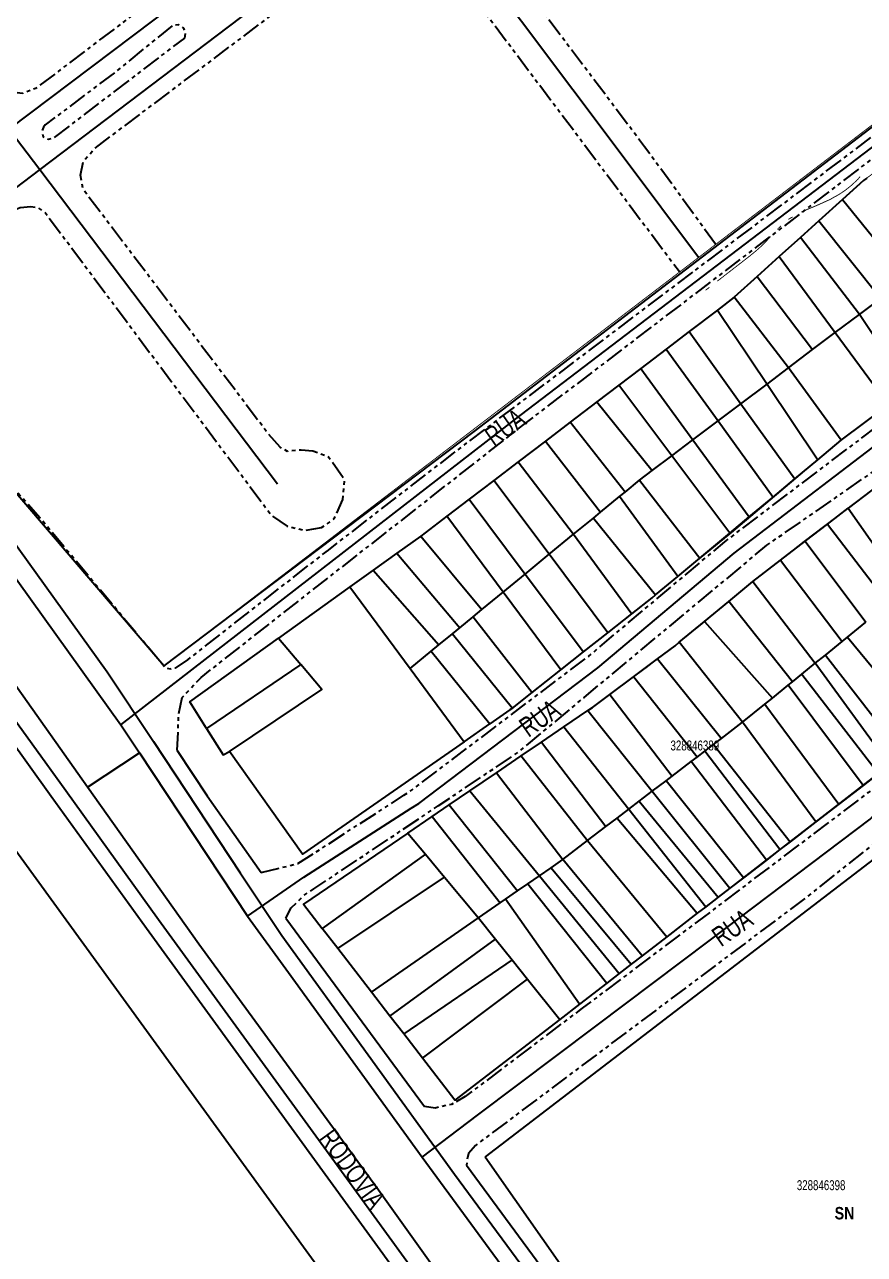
# Model space of a CAD drawing. Extents: x 204381 to 207261, y 4847713 to 4851061.
# Drawn here: x 206170.1 to 206339.3, y 4848439.1 to 4848686.8 of the extents above; entities that cross this region are included whole.
import ezdxf
from ezdxf.enums import TextEntityAlignment as Align

# ---------------------------------------------------------------- set-up
doc = ezdxf.new("R2010")
doc.units = 0
doc.header["$LTSCALE"] = 1.5
doc.header["$MEASUREMENT"] = 0
doc.linetypes.add('PHANTOMX2', pattern=[5, 2.5, -0.5, 0.5, -0.5, 0.5, -0.5])
for name, color, linetype in [('CD-MALHA-LOTES', 40, 'CONTINUOUS'), ('CD_TXT_QUADRA', 7, 'CONTINUOUS'), ('HD-VALAS-DRENOS', 170, 'CONTINUOUS'), ('RU-QUADRAS', 210, 'CONTINUOUS'), ('SV-EIXO-ROD-ESTR', 7, 'CONTINUOUS'), ('SV-EIXO-RUA-N-PAV', 6, 'CONTINUOUS'), ('SV-EST-MUNIC-PAV', 1, 'CONTINUOUS'), ('SV-RUA-NAO-PAV-S-GUIA-C-GUIA', 7, 'PHANTOMX2'), ('SV-TXT-MUNIC-PAV', 7, 'CONTINUOUS'), ('SV-TXT-RUA-N-PAV-S-GUIA-C-GUIA', 7, 'CONTINUOUS'), ('Th_NmrPort', 7, 'CONTINUOUS')]:
    doc.layers.add(name, color=color, linetype=linetype)
doc.styles.add('ARIAL', font='ARIAL.TTF')
doc.styles.get("Standard").update_dxf_attribs({"font": 'swisscbo.ttf'})

msp = doc.modelspace()

# ---------------------------------------------------------------- linework, layer by layer
at = {"layer": 'CD-MALHA-LOTES', "linetype": 'Continuous'}
for points in [[(206582.61, 4848851.16), (206260.6, 4848604.85)], [(206064.12, 4848663.95), (206326.51, 4848302.55)], [(206260.6, 4848604.85), (206198.17, 4848557.67)], [(206198.17, 4848557.67), (206165.15, 4848596.22)], [(206343.36, 4848520.4), (206262.86, 4848458.81)], [(206262.86, 4848458.81), (206321.25, 4848375.56)]]:
    msp.add_lwpolyline(points, dxfattribs=at)
at = {"layer": 'CD-MALHA-LOTES'}
for points in [[(206339.74, 4848655.87), (206339.13, 4848655.43), (206334.87, 4848651.58)], [(206334.87, 4848651.58), (206330.13, 4848647.3)], [(206334.87, 4848651.58), (206347.81, 4848635.61)], [(206330.13, 4848647.3), (206326.42, 4848643.95)], [(206330.13, 4848647.3), (206342.58, 4848631.67)], [(206326.42, 4848643.95), (206322.14, 4848640.08)], [(206338.28, 4848628.44), (206326.42, 4848643.95)], [(206322.14, 4848640.08), (206317.67, 4848636.05)], [(206322.14, 4848640.08), (206333.41, 4848624.77)], [(206317.67, 4848636.05), (206313.06, 4848631.88)], [(206317.67, 4848636.05), (206328.86, 4848621.34)], [(206313.06, 4848631.88), (206309.68, 4848629.31)], [(206324.01, 4848617.68), (206313.06, 4848631.88)], [(206338.28, 4848628.44), (206342.58, 4848631.67)], [(206309.68, 4848629.31), (206303.99, 4848624.97)], [(206309.68, 4848629.31), (206319.66, 4848614.4)], [(206333.41, 4848624.77), (206338.28, 4848628.44)], [(206348.3, 4848613.36), (206338.28, 4848628.44)], [(206303.99, 4848624.97), (206299.34, 4848621.43)], [(206303.99, 4848624.97), (206314.42, 4848610.46)], [(206328.86, 4848621.34), (206333.41, 4848624.77)], [(206333.41, 4848624.77), (206344.12, 4848610.22)], [(206299.34, 4848621.43), (206294.25, 4848617.56)], [(206299.34, 4848621.43), (206309.79, 4848606.97)], [(206324.01, 4848617.68), (206328.86, 4848621.34)], [(206294.25, 4848617.56), (206289.79, 4848614.16)], [(206294.25, 4848617.56), (206304.75, 4848603.17)], [(206319.66, 4848614.4), (206324.01, 4848617.68)], [(206334.63, 4848603.09), (206324.01, 4848617.68)], [(206289.79, 4848614.16), (206285.37, 4848610.8)], [(206300.46, 4848599.95), (206289.79, 4848614.16)], [(206314.42, 4848610.46), (206319.66, 4848614.4)], [(206319.66, 4848614.4), (206329.88, 4848599.13)], [(206285.37, 4848610.8), (206280, 4848606.71)], [(206285.37, 4848610.8), (206296.51, 4848596.97)], [(206309.79, 4848606.97), (206314.42, 4848610.46)], [(206314.42, 4848610.46), (206325.3, 4848595.32)], [(206334.63, 4848603.09), (206344.12, 4848610.22)], [(206280, 4848606.71), (206275.05, 4848602.94)], [(206291.06, 4848592.66), (206280, 4848606.71)], [(206304.75, 4848603.17), (206309.79, 4848606.97)], [(206309.79, 4848606.97), (206320.88, 4848591.64)], [(206275.05, 4848602.94), (206269.53, 4848598.74)], [(206275.05, 4848602.94), (206286.12, 4848588.61)], [(206300.46, 4848599.95), (206304.75, 4848603.17)], [(206304.75, 4848603.17), (206316.08, 4848587.64)], [(206329.88, 4848599.13), (206334.63, 4848603.09)], [(206269.53, 4848598.74), (206264.65, 4848595.02)], [(206269.53, 4848598.74), (206280.7, 4848584.16)], [(206296.51, 4848596.97), (206300.46, 4848599.95)], [(206312.16, 4848584.38), (206300.46, 4848599.95)], [(206325.3, 4848595.32), (206329.88, 4848599.13)], [(206293.96, 4848595.04), (206296.51, 4848596.97)], [(206264.65, 4848595.02), (206259.65, 4848591.21)], [(206275.79, 4848580.13), (206264.65, 4848595.02)], [(206291.06, 4848592.66), (206293.96, 4848595.04)], [(206293.96, 4848595.04), (206306.14, 4848579.36)], [(206320.88, 4848591.64), (206325.3, 4848595.32)], [(206341.29, 4848593.43), (206340.78, 4848593.06), (206336.03, 4848589.41)], [(206259.65, 4848591.21), (206255.14, 4848587.78)], [(206259.65, 4848591.21), (206270.94, 4848576.14)], [(206286.12, 4848588.61), (206289.95, 4848591.75)], [(206289.95, 4848591.75), (206291.06, 4848592.66)], [(206301.7, 4848575.67), (206289.95, 4848591.75)], [(206316.08, 4848587.64), (206320.88, 4848591.64)], [(206284.69, 4848587.43), (206286.12, 4848588.61)], [(206331.82, 4848586.17), (206336.03, 4848589.41)], [(206336.03, 4848589.41), (206347.59, 4848572.96)], [(206255.14, 4848587.78), (206249.91, 4848583.79)], [(206266.51, 4848572.51), (206255.14, 4848587.78)], [(206280.7, 4848584.16), (206284.69, 4848587.43)], [(206284.69, 4848587.43), (206297.23, 4848571.94)], [(206312.16, 4848584.38), (206316.08, 4848587.64)], [(206327.38, 4848582.76), (206331.82, 4848586.17)], [(206331.82, 4848586.17), (206344.11, 4848570.13)], [(206249.91, 4848583.79), (206245.09, 4848580.34)], [(206249.91, 4848583.79), (206262.24, 4848569)], [(206275.79, 4848580.13), (206280.7, 4848584.16)], [(206280.7, 4848584.16), (206292.44, 4848568.13)], [(206306.14, 4848579.36), (206312.16, 4848584.38)], [(206322.4, 4848578.93), (206327.38, 4848582.76)], [(206327.38, 4848582.76), (206339.54, 4848566.43)], [(206245.09, 4848580.34), (206240.29, 4848576.9)], [(206245.09, 4848580.34), (206257.78, 4848565.34)], [(206270.94, 4848576.14), (206275.79, 4848580.13)], [(206287.6, 4848564.32), (206275.79, 4848580.13)], [(206301.7, 4848575.67), (206306.14, 4848579.36)], [(206316.82, 4848574.63), (206322.4, 4848578.93)], [(206322.4, 4848578.93), (206334.77, 4848562.55)], [(206240.29, 4848576.9), (206235.63, 4848573.56)], [(206240.29, 4848576.9), (206253.55, 4848561.87)], [(206266.51, 4848572.51), (206270.94, 4848576.14)], [(206270.94, 4848576.14), (206282.7, 4848560.46)], [(206235.63, 4848573.56), (206221.25, 4848563.25)], [(206235.63, 4848573.56), (206247.77, 4848557.12)], [(206297.23, 4848571.94), (206301.7, 4848575.67)], [(206311.96, 4848570.64), (206316.82, 4848574.63)], [(206316.82, 4848574.63), (206329.38, 4848558.17)], [(206262.24, 4848569), (206266.51, 4848572.51)], [(206278.14, 4848556.86), (206266.51, 4848572.51)], [(206292.44, 4848568.13), (206296.54, 4848571.36), (206297.23, 4848571.94)], [(206260.47, 4848567.55), (206262.24, 4848569)], [(206307.07, 4848566.6), (206311.96, 4848570.64)], [(206324.78, 4848554.44), (206311.96, 4848570.64)], [(206257.78, 4848565.34), (206260.47, 4848567.55)], [(206260.47, 4848567.55), (206272.32, 4848552.27)], [(206287.6, 4848564.32), (206292.44, 4848568.13)], [(206301.99, 4848562.42), (206307.07, 4848566.6)], [(206307.07, 4848566.6), (206320.75, 4848551.17)], [(206335.85, 4848563.43), (206339.54, 4848566.43)], [(206253.55, 4848561.87), (206256.27, 4848564.1)], [(206256.27, 4848564.1), (206257.78, 4848565.34)], [(206256.27, 4848564.1), (206268.39, 4848549.17)], [(206282.7, 4848560.46), (206287.6, 4848564.32)], [(206206.75, 4848545.06), (206203.38, 4848550.44), (206221.25, 4848563.25)], [(206221.25, 4848563.25), (206225.75, 4848557.95)], [(206251.99, 4848560.59), (206253.55, 4848561.87)], [(206297.6, 4848559.08), (206301.14, 4848561.72), (206301.99, 4848562.42)], [(206314.75, 4848546.29), (206301.99, 4848562.42)], [(206331.43, 4848559.84), (206334.77, 4848562.55)], [(206334.77, 4848562.55), (206335.85, 4848563.43)], [(206335.85, 4848563.43), (206352.15, 4848543.74)], [(206247.77, 4848557.12), (206251.99, 4848560.59)], [(206251.99, 4848560.59), (206263.82, 4848545.95)], [(206278.14, 4848556.86), (206282.7, 4848560.46)], [(206292.74, 4848555.44), (206297.6, 4848559.08)], [(206297.6, 4848559.08), (206310.48, 4848543.03)], [(206329.38, 4848558.17), (206331.43, 4848559.84)], [(206331.43, 4848559.84), (206347.01, 4848539.74)], [(206225.75, 4848557.95), (206206.75, 4848545.06)], [(206211.4, 4848540.42), (206230, 4848552.92), (206225.75, 4848557.95)], [(206247.77, 4848557.12), (206258.67, 4848542.37)], [(206272.32, 4848552.27), (206278.14, 4848556.86)], [(206326.68, 4848555.98), (206329.38, 4848558.17)], [(206344.34, 4848537.68), (206329.38, 4848558.17)], [(206288.01, 4848551.91), (206292.74, 4848555.44)], [(206305.59, 4848539.3), (206292.74, 4848555.44)], [(206320.75, 4848551.17), (206323.94, 4848553.75)], [(206323.94, 4848553.75), (206324.78, 4848554.44)], [(206339.03, 4848533.58), (206323.94, 4848553.75)], [(206324.78, 4848554.44), (206326.68, 4848555.98)], [(206326.68, 4848555.98), (206342.09, 4848535.95)], [(206268.39, 4848549.17), (206272.32, 4848552.27)], [(206283.56, 4848548.65), (206284.49, 4848549.28), (206288.01, 4848551.91)], [(206288.01, 4848551.91), (206300.55, 4848535.45)], [(206268.39, 4848549.17), (206267.88, 4848548.77), (206263.82, 4848545.95)], [(206314.75, 4848546.29), (206319.22, 4848549.92)], [(206319.22, 4848549.92), (206320.75, 4848551.17)], [(206319.22, 4848549.92), (206334.13, 4848529.81)], [(206278.73, 4848545.36), (206283.56, 4848548.65)], [(206283.56, 4848548.65), (206296.54, 4848532.4)], [(206310.48, 4848543.03), (206314.75, 4848546.29)], [(206329.51, 4848526.25), (206314.75, 4848546.29)], [(206206.75, 4848545.06), (206210.07, 4848539.76), (206211.4, 4848540.42)], [(206258.67, 4848542.37), (206263.82, 4848545.95)], [(206274.24, 4848542.3), (206278.73, 4848545.36)], [(206278.73, 4848545.36), (206291.83, 4848528.8)], [(206258.67, 4848542.37), (206226.11, 4848519.72), (206211.4, 4848540.42)], [(206270.14, 4848539.52), (206274.24, 4848542.3)], [(206274.24, 4848542.3), (206287.21, 4848525.28)], [(206307.13, 4848540.47), (206308.85, 4848541.79)], [(206308.85, 4848541.79), (206310.48, 4848543.03)], [(206308.85, 4848541.79), (206324.31, 4848522.24)], [(206265.15, 4848536.12), (206270.14, 4848539.52)], [(206270.14, 4848539.52), (206283.53, 4848522.47)], [(206304.38, 4848538.38), (206305.59, 4848539.3)], [(206305.59, 4848539.3), (206307.13, 4848540.47)], [(206322.27, 4848520.66), (206307.13, 4848540.47)], [(206300.55, 4848535.45), (206304.38, 4848538.38)], [(206319.53, 4848518.55), (206304.38, 4848538.38)], [(206259.82, 4848532.5), (206265.15, 4848536.12)], [(206265.15, 4848536.12), (206278.51, 4848518.64)], [(206296.54, 4848532.4), (206299.32, 4848534.52)], [(206299.32, 4848534.52), (206300.55, 4848535.45)], [(206314.91, 4848514.99), (206299.32, 4848534.52)], [(206342.09, 4848535.95), (206339.03, 4848533.58)], [(206255.66, 4848529.66), (206259.82, 4848532.5)], [(206259.82, 4848532.5), (206273.81, 4848515.39)], [(206293.9, 4848530.38), (206296.54, 4848532.4)], [(206296.54, 4848532.4), (206312.15, 4848512.86)], [(206339.03, 4848533.58), (206334.13, 4848529.81)], [(206252.23, 4848527.33), (206255.66, 4848529.66)], [(206255.66, 4848529.66), (206269.41, 4848512.35)], [(206291.83, 4848528.8), (206293.9, 4848530.38)], [(206293.9, 4848530.38), (206309.82, 4848511.06)], [(206334.13, 4848529.81), (206329.51, 4848526.25)], [(206247.3, 4848523.98), (206252.23, 4848527.33)], [(206252.23, 4848527.33), (206265.93, 4848509.93)], [(206287.21, 4848525.28), (206289.47, 4848527)], [(206289.47, 4848527), (206291.83, 4848528.8)], [(206289.47, 4848527), (206305.62, 4848507.82)], [(206291.83, 4848528.8), (206307.36, 4848509.16)], [(206247.3, 4848523.98), (206226.26, 4848509.66), (206230.05, 4848504.77)], [(206247.3, 4848523.98), (206250.87, 4848519.71)], [(206283.53, 4848522.47), (206287.21, 4848525.28)], [(206329.51, 4848526.25), (206324.31, 4848522.24)], [(206278.51, 4848518.64), (206283.53, 4848522.47)], [(206283.53, 4848522.47), (206299.49, 4848503.09)], [(206324.31, 4848522.24), (206322.27, 4848520.66)], [(206250.87, 4848519.71), (206230.05, 4848504.77)], [(206250.87, 4848519.71), (206254.7, 4848515.11)], [(206322.27, 4848520.66), (206319.53, 4848518.55)], [(206273.81, 4848515.39), (206276.15, 4848517.01)], [(206276.15, 4848517.01), (206278.51, 4848518.64)], [(206276.15, 4848517.01), (206292.3, 4848497.55)], [(206294.5, 4848499.25), (206278.51, 4848518.64)], [(206319.53, 4848518.55), (206314.91, 4848514.99)], [(206233.18, 4848500.72), (206254.7, 4848515.11)], [(206254.7, 4848515.11), (206261.54, 4848506.9)], [(206271.5, 4848513.79), (206273.81, 4848515.39)], [(206273.81, 4848515.39), (206289.91, 4848495.71)], [(206314.91, 4848514.99), (206312.15, 4848512.86)], [(206266.98, 4848510.67), (206269.41, 4848512.35)], [(206269.41, 4848512.35), (206271.5, 4848513.79)], [(206271.5, 4848513.79), (206287.4, 4848493.78)], [(206312.15, 4848512.86), (206309.82, 4848511.06)], [(206261.54, 4848506.9), (206265.93, 4848509.93)], [(206265.93, 4848509.93), (206266.98, 4848510.67)], [(206281.91, 4848489.54), (206266.98, 4848510.67)], [(206307.36, 4848509.16), (206305.62, 4848507.82)], [(206309.82, 4848511.06), (206307.36, 4848509.16)], [(206239.95, 4848491.96), (206261.54, 4848506.9)], [(206261.54, 4848506.9), (206264.96, 4848502.62)], [(206305.62, 4848507.82), (206299.49, 4848503.09)], [(206233.18, 4848500.72), (206230.05, 4848504.77)], [(206243.69, 4848487.13), (206264.96, 4848502.62)], [(206264.96, 4848502.62), (206268.31, 4848498.43)], [(206299.49, 4848503.09), (206294.5, 4848499.25)], [(206239.95, 4848491.96), (206233.18, 4848500.72)], [(206294.5, 4848499.25), (206292.3, 4848497.55)], [(206268.31, 4848498.43), (206246.48, 4848483.52)], [(206268.31, 4848498.43), (206271.41, 4848494.55)], [(206292.3, 4848497.55), (206289.91, 4848495.71)], [(206250.23, 4848478.67), (206271.41, 4848494.55)], [(206271.41, 4848494.55), (206277.9, 4848486.44)], [(206289.91, 4848495.71), (206287.4, 4848493.78)], [(206243.69, 4848487.13), (206239.95, 4848491.96)], [(206287.4, 4848493.78), (206281.91, 4848489.54)], [(206281.91, 4848489.54), (206277.9, 4848486.44)], [(206246.48, 4848483.52), (206243.69, 4848487.13)], [(206277.9, 4848486.44), (206256.8, 4848470.18), (206250.23, 4848478.67)], [(206250.23, 4848478.67), (206246.48, 4848483.52)]]:
    msp.add_lwpolyline(points, dxfattribs=at)
at = {"layer": 'HD-VALAS-DRENOS', "const_width": 0.18, "flags": 128}
for points in [[(206337.84, 4848655.52), (206337.04, 4848654.77)], [(206337.84, 4848655.52), (206337.04, 4848654.77)], [(206338.44, 4848656.19), (206337.84, 4848655.52)], [(206338.44, 4848656.19), (206337.84, 4848655.52)], [(206334.33, 4848652.69), (206332.96, 4848651.92)], [(206334.33, 4848652.69), (206332.96, 4848651.92)], [(206334.68, 4848652.93), (206334.33, 4848652.69)], [(206334.68, 4848652.93), (206334.33, 4848652.69)], [(206335.57, 4848653.54), (206334.68, 4848652.93)], [(206335.57, 4848653.54), (206334.68, 4848652.93)], [(206336.29, 4848654.12), (206335.57, 4848653.54)], [(206336.29, 4848654.12), (206335.57, 4848653.54)], [(206336.75, 4848654.49), (206336.29, 4848654.12)], [(206336.75, 4848654.49), (206336.29, 4848654.12)], [(206337.04, 4848654.77), (206336.75, 4848654.49)], [(206337.04, 4848654.77), (206336.75, 4848654.49)], [(206329.6, 4848650.34), (206327.48, 4848649.46)], [(206329.6, 4848650.34), (206327.48, 4848649.46)], [(206330.25, 4848650.63), (206329.6, 4848650.34)], [(206330.25, 4848650.63), (206329.6, 4848650.34)], [(206332.34, 4848651.57), (206330.25, 4848650.63)], [(206332.34, 4848651.57), (206330.25, 4848650.63)], [(206332.96, 4848651.92), (206332.34, 4848651.57)], [(206332.96, 4848651.92), (206332.34, 4848651.57)], [(206324.83, 4848648.08), (206323.97, 4848647.57)], [(206324.83, 4848648.08), (206323.97, 4848647.57)], [(206327.45, 4848649.45), (206326.57, 4848649.06)], [(206327.45, 4848649.45), (206326.57, 4848649.06)], [(206327.48, 4848649.46), (206327.45, 4848649.45)], [(206327.48, 4848649.46), (206327.45, 4848649.45)], [(206322.46, 4848646.27), (206321.74, 4848645.57)], [(206322.46, 4848646.27), (206321.74, 4848645.57)], [(206320.39, 4848644.1), (206319, 4848642.66)], [(206320.39, 4848644.1), (206319, 4848642.66)], [(206316.76, 4848640.67), (206316, 4848640.05)], [(206316.76, 4848640.67), (206316, 4848640.05)], [(206317.55, 4848641.32), (206316.76, 4848640.67)], [(206317.55, 4848641.32), (206316.76, 4848640.67)], [(206318.28, 4848641.97), (206317.55, 4848641.32)], [(206318.28, 4848641.97), (206317.55, 4848641.32)], [(206318.67, 4848642.32), (206318.28, 4848641.97)], [(206318.67, 4848642.32), (206318.28, 4848641.97)], [(206319, 4848642.66), (206318.67, 4848642.32)], [(206319, 4848642.66), (206318.67, 4848642.32)], [(206316, 4848640.05), (206309.66, 4848635.14)], [(206316, 4848640.05), (206309.66, 4848635.14)], [(206316, 4848640.05), (206316, 4848640.05)], [(206316, 4848640.05), (206316, 4848640.05)], [(206308.08, 4848633.91), (206307.29, 4848633.3)], [(206308.08, 4848633.91), (206307.29, 4848633.3)]]:
    msp.add_lwpolyline(points, dxfattribs=at)
at = {"layer": 'RU-QUADRAS', "color": 6, "linetype": 'Continuous', "const_width": 0.18}
for points in [[(206078.24, 4848717.76), (206475.42, 4849014.46), (206417.81, 4849091.91), (206419.44, 4849093.11), (206404.99, 4849112.03), (206362.52, 4849169.9), (206544.01, 4849307.07), (206619.63, 4849365.27), (206627.96, 4849358.57), (206740.48, 4849440.55), (207019.3, 4849112), (207042.89, 4849083.24), (206955.47, 4849014.03), (206652.76, 4848779.96), (206598.07, 4848862.99), (206198.17, 4848557.67), (206165.15, 4848596.22), (206110.41, 4848671.74)], [(206262.86, 4848458.81), (206343.36, 4848520.4), (206402.81, 4848439.08), (206321.25, 4848375.56)]]:
    msp.add_lwpolyline(points, close=True, dxfattribs=at)
msp.add_lwpolyline([(206476.46, 4848709.35), (206461.09, 4848700.17), (206438.3, 4848683.01), (206391.68, 4848645.94), (206334.63, 4848603.09, -0.013525), (206267.88, 4848548.77), (206226.11, 4848519.72), (206211.4, 4848540.42), (206210.07, 4848539.76), (206203.38, 4848550.44), (206249.91, 4848583.79), (206313.06, 4848631.88), (206339.13, 4848655.43), (206359.41, 4848670.36), (206439.69, 4848727.56), (206444.53, 4848732.07), (206470.65, 4848753.52)], format="xyb", dxfattribs=at)
msp.add_lwpolyline([(205796.21, 4848464.28), (206064.12, 4848663.95), (206326.66, 4848302.34), (206394.41, 4848212.04)], dxfattribs=at)
msp.add_lwpolyline([(206226.26, 4848509.66), (206284.49, 4848549.28, 0.023574), (206316.82, 4848574.63, -0.015701), (206348.04, 4848598.29), (206359.65, 4848581.89), (206358.2, 4848580.29), (206373.74, 4848560.56), (206256.8, 4848470.18)], format="xyb", close=True, dxfattribs=at)
at = {"layer": 'SV-EIXO-ROD-ESTR', "flags": 128}
for points in [[(206519.56, 4847997.24), (206519.56, 4847997.24), (206509.86, 4848018.07), (206477.63, 4848086.99), (206413.84, 4848210.8), (206388.76, 4848245.88), (206351.16, 4848298.45), (206346.4, 4848305.12), (206241.04, 4848452.54), (206205.18, 4848501.62), (206182.78, 4848533.22), (206150.92, 4848578.13), (206080.93, 4848672.28), (206069.18, 4848688.09), (206066.54, 4848691.64), (206064.65, 4848694.19), (206055.84, 4848706.28), (206024.26, 4848749.64), (205949.11, 4848852.52), (205890.57, 4848932.45), (205829.73, 4849019.62), (205796.43, 4849067.34)], [(206519.56, 4847997.24), (206519.56, 4847997.24), (206509.86, 4848018.07), (206477.63, 4848086.99), (206413.84, 4848210.8), (206388.76, 4848245.88), (206351.16, 4848298.45), (206346.4, 4848305.12), (206241.04, 4848452.54), (206205.18, 4848501.62), (206182.78, 4848533.22), (206150.92, 4848578.13), (206080.93, 4848672.28), (206069.18, 4848688.09), (206066.54, 4848691.64), (206064.65, 4848694.19), (206055.84, 4848706.28), (206024.26, 4848749.64), (205949.11, 4848852.52), (205890.57, 4848932.45), (205829.73, 4849019.62), (205796.43, 4849067.34)], [(206014.02, 4848787.23), (206031.64, 4848762.74), (206045.29, 4848745.61), (206060.22, 4848725.9), (206073.11, 4848708.67), (206081.47, 4848697.15), (206101.23, 4848669.9), (206111.02, 4848655.81), (206147.61, 4848604.15), (206189.5, 4848545.77), (206193.24, 4848540.12), (206214.97, 4848507.25), (206223.24, 4848495.89), (206250.16, 4848458.69), (206290.14, 4848404.24), (206318.53, 4848366.28), (206349.63, 4848322.68), (206362.2, 4848305.9), (206377.28, 4848285.75), (206398.96, 4848254.09), (206408.8, 4848240.81), (206421.83, 4848221.01)], [(206014.02, 4848787.23), (206031.64, 4848762.74), (206045.29, 4848745.61), (206060.22, 4848725.9), (206073.11, 4848708.67), (206081.47, 4848697.15), (206101.23, 4848669.9), (206111.02, 4848655.81), (206147.61, 4848604.15), (206189.5, 4848545.77), (206193.24, 4848540.12), (206214.97, 4848507.25), (206223.24, 4848495.89), (206250.16, 4848458.69), (206290.14, 4848404.24), (206318.53, 4848366.28), (206349.63, 4848322.68), (206362.2, 4848305.9), (206377.28, 4848285.75), (206398.96, 4848254.09), (206408.8, 4848240.81), (206421.83, 4848221.01)], [(206182.78, 4848533.22), (206193.24, 4848540.12)], [(206182.78, 4848533.22), (206193.24, 4848540.12)]]:
    msp.add_lwpolyline(points, dxfattribs=at)
at = {"layer": 'SV-EIXO-RUA-N-PAV', "flags": 128}
for points in [[(206189.5, 4848545.77), (206203.76, 4848556.87), (206269.92, 4848608.07), (206378.77, 4848691), (206387.12, 4848696.68), (206398, 4848703.64), (206401.96, 4848706.55), (206428.57, 4848726.33), (206435.53, 4848731.35), (206440.54, 4848735.79), (206459.59, 4848751.03), (206462.33, 4848753.13), (206498.07, 4848779.59), (206514.4, 4848791.69), (206518.98, 4848795.92), (206569.78, 4848832.47)], [(206189.5, 4848545.77), (206203.76, 4848556.87), (206269.92, 4848608.07), (206378.77, 4848691), (206387.12, 4848696.68), (206398, 4848703.64), (206401.96, 4848706.55), (206428.57, 4848726.33), (206435.53, 4848731.35), (206440.54, 4848735.79), (206459.59, 4848751.03), (206462.33, 4848753.13), (206498.07, 4848779.59), (206514.4, 4848791.69), (206518.98, 4848795.92), (206569.78, 4848832.47)], [(206214.97, 4848507.25), (206226.36, 4848515.08), (206247.97, 4848528.99), (206249.5, 4848529.97), (206285.6, 4848557.27), (206313.02, 4848580.32), (206347.39, 4848606.5), (206382.85, 4848633.51), (206386.12, 4848636.09), (206430.93, 4848669.96), (206441.07, 4848678.54), (206451.26, 4848686.33), (206462.62, 4848694.86), (206476.14, 4848703.16), (206483.89, 4848709.15), (206486.68, 4848711.21), (206523.73, 4848738.53), (206528.66, 4848742.02), (206535.7, 4848746.65), (206540.89, 4848750.72), (206550.33, 4848757.39), (206590.79, 4848787.92), (206601.46, 4848796.67)], [(206214.97, 4848507.25), (206226.36, 4848515.08), (206247.97, 4848528.99), (206249.5, 4848529.97), (206285.6, 4848557.27), (206313.02, 4848580.32), (206347.39, 4848606.5), (206382.85, 4848633.51), (206386.12, 4848636.09), (206430.93, 4848669.96), (206441.07, 4848678.54), (206451.26, 4848686.33), (206462.62, 4848694.86), (206476.14, 4848703.16), (206483.89, 4848709.15), (206486.68, 4848711.21), (206523.73, 4848738.53), (206528.66, 4848742.02), (206535.7, 4848746.65), (206540.89, 4848750.72), (206550.33, 4848757.39), (206590.79, 4848787.92), (206601.46, 4848796.67)], [(206111.02, 4848655.81), (206131.01, 4848653.19), (206148.92, 4848652.09), (206166.97, 4848665.73), (206242.05, 4848722.43), (206304.41, 4848769.61), (206310.97, 4848774.44), (206313.28, 4848778.83), (206316.24, 4848781.14), (206319.62, 4848782.29), (206324.56, 4848782.56), (206328.35, 4848780.85), (206329.79, 4848778.91), (206329.07, 4848773.72), (206328.13, 4848771.41), (206326.6, 4848769.34), (206323.01, 4848768.45), (206318.25, 4848767.73)], [(206111.02, 4848655.81), (206131.01, 4848653.19), (206148.92, 4848652.09), (206166.97, 4848665.73), (206242.05, 4848722.43), (206304.41, 4848769.61), (206310.97, 4848774.44), (206313.28, 4848778.83), (206316.24, 4848781.14), (206319.62, 4848782.29), (206324.56, 4848782.56), (206328.35, 4848780.85), (206329.79, 4848778.91), (206329.07, 4848773.72), (206328.13, 4848771.41), (206326.6, 4848769.34), (206323.01, 4848768.45), (206318.25, 4848767.73)], [(206318.25, 4848767.73), (206249.3, 4848715.33), (206173.14, 4848657.59), (206155.17, 4848643.96), (206150.18, 4848615.99), (206147.61, 4848604.15)], [(206318.25, 4848767.73), (206249.3, 4848715.33), (206173.14, 4848657.59), (206155.17, 4848643.96), (206150.18, 4848615.99), (206147.61, 4848604.15)], [(206120.11, 4848727.59), (206166.97, 4848665.73), (206173.14, 4848657.59), (206221.04, 4848594.34)], [(206120.11, 4848727.59), (206166.97, 4848665.73), (206173.14, 4848657.59), (206221.04, 4848594.34)], [(206249.3, 4848715.33), (206290.91, 4848659.99), (206305.89, 4848639.95)], [(206249.3, 4848715.33), (206290.91, 4848659.99), (206305.89, 4848639.95)], [(206250.16, 4848458.69), (206261.34, 4848467.14), (206285.17, 4848485.1), (206308.29, 4848502.48), (206340.45, 4848526.8), (206340.74, 4848527.05), (206344, 4848529.83), (206361.48, 4848543.47), (206380.18, 4848558.75), (206380.81, 4848559.27), (206383.99, 4848561.6), (206403.34, 4848575.82), (206418.6, 4848587.53), (206443.14, 4848606.33), (206474.34, 4848629.1)], [(206250.16, 4848458.69), (206261.34, 4848467.14), (206285.17, 4848485.1), (206308.29, 4848502.48), (206340.45, 4848526.8), (206340.74, 4848527.05), (206344, 4848529.83), (206361.48, 4848543.47), (206380.18, 4848558.75), (206380.81, 4848559.27), (206383.99, 4848561.6), (206403.34, 4848575.82), (206418.6, 4848587.53), (206443.14, 4848606.33), (206474.34, 4848629.1)]]:
    msp.add_lwpolyline(points, dxfattribs=at)
at = {"layer": 'SV-EST-MUNIC-PAV', "flags": 128}
for points in [[(205796.2, 4849095.92), (205808.03, 4849078.69), (205876.01, 4848984.59), (205893.36, 4848960.96), (205952.65, 4848879.13), (206012.92, 4848795.46), (206030.56, 4848770.95), (206044.21, 4848753.8), (206059.13, 4848734.11), (206072.01, 4848716.89), (206100.12, 4848678.14), (206118.95, 4848651.04), (206138.56, 4848623.41), (206186.76, 4848556.48), (206196.03, 4848542.44), (206213.51, 4848515.99), (206221.91, 4848503.36), (206256.73, 4848455.3)], [(205796.2, 4849095.92), (205808.03, 4849078.69), (205876.01, 4848984.59), (205893.36, 4848960.96), (205952.65, 4848879.13), (206012.92, 4848795.46), (206030.56, 4848770.95), (206044.21, 4848753.8), (206059.13, 4848734.11), (206072.01, 4848716.89), (206100.12, 4848678.14), (206118.95, 4848651.04), (206138.56, 4848623.41), (206186.76, 4848556.48), (206196.03, 4848542.44), (206213.51, 4848515.99), (206221.91, 4848503.36), (206256.73, 4848455.3)], [(206404.1, 4848219.2), (206383.98, 4848248.65), (206360.86, 4848280.36), (206341.36, 4848306.15), (206319.42, 4848337.14), (206296.07, 4848369.44), (206267.73, 4848409.31), (206231.48, 4848459.23), (206197.1, 4848506.5), (206178.37, 4848532.46), (206164.77, 4848551.31), (206135.51, 4848592.06), (206112.09, 4848624.64), (206087.32, 4848657.17), (206079.5, 4848666.29), (206075.89, 4848670.37), (206071.5, 4848671.22), (206064.15, 4848672.63), (206057.88, 4848672.41), (206050.95, 4848670.03), (206046.42, 4848667.39), (206033.66, 4848657.82), (205995.76, 4848629.58)], [(206404.1, 4848219.2), (206383.98, 4848248.65), (206360.86, 4848280.36), (206341.36, 4848306.15), (206319.42, 4848337.14), (206296.07, 4848369.44), (206267.73, 4848409.31), (206231.48, 4848459.23), (206197.1, 4848506.5), (206178.37, 4848532.46), (206164.77, 4848551.31), (206135.51, 4848592.06), (206112.09, 4848624.64), (206087.32, 4848657.17), (206079.5, 4848666.29), (206075.89, 4848670.37), (206071.5, 4848671.22), (206064.15, 4848672.63), (206057.88, 4848672.41), (206050.95, 4848670.03), (206046.42, 4848667.39), (206033.66, 4848657.82), (205995.76, 4848629.58)], [(206468.22, 4848090.8), (206451.58, 4848125.47), (206438.93, 4848152.15), (206424.64, 4848178.95), (206409.09, 4848206.23), (206401.61, 4848217.52), (206381.53, 4848246.92), (206358.45, 4848278.57), (206338.94, 4848304.38), (206316.98, 4848335.39), (206293.64, 4848367.69), (206265.29, 4848407.56), (206229.06, 4848457.46), (206194.67, 4848504.74), (206175.45, 4848531.38), (206162.33, 4848549.55), (206133.07, 4848590.31), (206109.68, 4848622.86), (206084.99, 4848655.28), (206077.21, 4848664.36), (206071.5, 4848671.22)], [(206468.22, 4848090.8), (206451.58, 4848125.47), (206438.93, 4848152.15), (206424.64, 4848178.95), (206409.09, 4848206.23), (206401.61, 4848217.52), (206381.53, 4848246.92), (206358.45, 4848278.57), (206338.94, 4848304.38), (206316.98, 4848335.39), (206293.64, 4848367.69), (206265.29, 4848407.56), (206229.06, 4848457.46), (206194.67, 4848504.74), (206175.45, 4848531.38), (206162.33, 4848549.55), (206133.07, 4848590.31), (206109.68, 4848622.86), (206084.99, 4848655.28), (206077.21, 4848664.36), (206071.5, 4848671.22)], [(206200.86, 4848540.58), (206206.87, 4848531.47), (206217.77, 4848516.01)], [(206200.86, 4848540.58), (206206.87, 4848531.47), (206217.77, 4848516.01)], [(206222.69, 4848506.83), (206250.66, 4848468.9)], [(206222.69, 4848506.83), (206250.66, 4848468.9)], [(206259.14, 4848457.08), (206295.26, 4848408.03), (206320.25, 4848374.28)], [(206259.14, 4848457.08), (206295.26, 4848408.03), (206320.25, 4848374.28)], [(206256.73, 4848455.3), (206292.85, 4848406.25), (206324.41, 4848364.05), (206352.35, 4848324.67), (206380.02, 4848287.71), (206402.32, 4848255.14), (206411.56, 4848242.74), (206427.56, 4848218.43), (206438.11, 4848200.9), (206452.51, 4848175.46), (206461.35, 4848158.74), (206471.41, 4848136.23), (206488.58, 4848099.55), (206501.34, 4848073.19), (206528.55, 4848015.08)], [(206256.73, 4848455.3), (206292.85, 4848406.25), (206324.41, 4848364.05), (206352.35, 4848324.67), (206380.02, 4848287.71), (206402.32, 4848255.14), (206411.56, 4848242.74), (206427.56, 4848218.43), (206438.11, 4848200.9), (206452.51, 4848175.46), (206461.35, 4848158.74), (206471.41, 4848136.23), (206488.58, 4848099.55), (206501.34, 4848073.19), (206528.55, 4848015.08)]]:
    msp.add_lwpolyline(points, dxfattribs=at)
at = {"layer": 'SV-RUA-NAO-PAV-S-GUIA-C-GUIA', "flags": 128}
for points in [[(206567.34, 4848836.61), (206385.43, 4848698), (206256.41, 4848600.47), (206231.24, 4848580.99), (206202.93, 4848558.9), (206200.42, 4848557.19), (206199.48, 4848557.01), (206198.53, 4848557.16), (206173.24, 4848587.41), (206159.13, 4848603.39), (206156.09, 4848607.69), (206154.9, 4848609.93), (206154.59, 4848612.58), (206154.64, 4848614.68), (206159.45, 4848645.23), (206166.23, 4848648.82), (206167.59, 4848649.38), (206169.17, 4848649.95), (206171.36, 4848650.19), (206172.72, 4848649.96), (206174.24, 4848648.94), (206219.84, 4848587.96), (206222.98, 4848585.76), (206226.54, 4848584.97), (206229.93, 4848585.49), (206232.45, 4848587.24), (206234.22, 4848591.14), (206234.54, 4848595.16), (206231.31, 4848599.71), (206228.19, 4848600.91), (206225.78, 4848601.11), (206223.09, 4848600.86), (206221.57, 4848601.68), (206218.76, 4848604.94), (206181.94, 4848653.55), (206181.34, 4848656.45), (206181.89, 4848659.22), (206184.23, 4848661.87), (206235.47, 4848700.47), (206242.66, 4848705.97), (206245.65, 4848706.68), (206248.2, 4848706.63), (206251.7, 4848704.09), (206287.03, 4848657.08), (206302.01, 4848637.05)], [(206567.34, 4848836.61), (206385.43, 4848698), (206256.41, 4848600.47), (206231.24, 4848580.99), (206202.93, 4848558.9), (206200.42, 4848557.19), (206199.48, 4848557.01), (206198.53, 4848557.16), (206173.24, 4848587.41), (206159.13, 4848603.39), (206156.09, 4848607.69), (206154.9, 4848609.93), (206154.59, 4848612.58), (206154.64, 4848614.68), (206159.45, 4848645.23), (206166.23, 4848648.82), (206167.59, 4848649.38), (206169.17, 4848649.95), (206171.36, 4848650.19), (206172.72, 4848649.96), (206174.24, 4848648.94), (206219.84, 4848587.96), (206222.98, 4848585.76), (206226.54, 4848584.97), (206229.93, 4848585.49), (206232.45, 4848587.24), (206234.22, 4848591.14), (206234.54, 4848595.16), (206231.31, 4848599.71), (206228.19, 4848600.91), (206225.78, 4848601.11), (206223.09, 4848600.86), (206221.57, 4848601.68), (206218.76, 4848604.94), (206181.94, 4848653.55), (206181.34, 4848656.45), (206181.89, 4848659.22), (206184.23, 4848661.87), (206235.47, 4848700.47), (206242.66, 4848705.97), (206245.65, 4848706.68), (206248.2, 4848706.63), (206251.7, 4848704.09), (206287.03, 4848657.08), (206302.01, 4848637.05)], [(206200.86, 4848540.58), (206201.13, 4848547.73), (206201.85, 4848551.3), (206205.65, 4848555.34), (206270.94, 4848606.46), (206380.02, 4848689.6), (206388.75, 4848694.94), (206399.62, 4848701.9), (206403.79, 4848704.44), (206430.64, 4848723.9), (206437.79, 4848729.01), (206442.68, 4848733.6), (206461.4, 4848749.43), (206464.07, 4848751.48), (206499.93, 4848777.3), (206516.67, 4848789.79), (206520.98, 4848793.81), (206572.93, 4848829.1), (206567.34, 4848836.61)], [(206200.86, 4848540.58), (206201.13, 4848547.73), (206201.85, 4848551.3), (206205.65, 4848555.34), (206270.94, 4848606.46), (206380.02, 4848689.6), (206388.75, 4848694.94), (206399.62, 4848701.9), (206403.79, 4848704.44), (206430.64, 4848723.9), (206437.79, 4848729.01), (206442.68, 4848733.6), (206461.4, 4848749.43), (206464.07, 4848751.48), (206499.93, 4848777.3), (206516.67, 4848789.79), (206520.98, 4848793.81), (206572.93, 4848829.1), (206567.34, 4848836.61)], [(206183.01, 4848796.93), (206233.87, 4848726.58), (206234.24, 4848725.73), (206234.33, 4848723.67), (206233.81, 4848721.81), (206232.85, 4848720.24), (206231.52, 4848718.75), (206172.31, 4848673.93), (206169.73, 4848672.93), (206168.02, 4848673.15), (206165.9, 4848674.66), (206163.9, 4848677.34), (206118.16, 4848737.46), (206114.59, 4848738.8), (206110.59, 4848738.52), (206107, 4848735.55), (206105.72, 4848732.21), (206105.73, 4848728.85), (206108.26, 4848724.73), (206112.19, 4848723.2), (206114.34, 4848723.24), (206116.68, 4848723.54), (206117.82, 4848722.71), (206119.28, 4848721.03), (206158.86, 4848669.01), (206159.55, 4848666.76), (206159.23, 4848664.39), (206158.16, 4848662.32), (206157, 4848661.23), (206151.05, 4848656.46), (206131.44, 4848657.66), (206125.42, 4848658.44), (206121.55, 4848659.77), (206117.71, 4848662.06), (206113.39, 4848665.94), (206109.54, 4848671.42), (206102.98, 4848681.31), (206103.93, 4848687.08), (206094.55, 4848699.59), (206087.43, 4848700.81)], [(206183.01, 4848796.93), (206233.87, 4848726.58), (206234.24, 4848725.73), (206234.33, 4848723.67), (206233.81, 4848721.81), (206232.85, 4848720.24), (206231.52, 4848718.75), (206172.31, 4848673.93), (206169.73, 4848672.93), (206168.02, 4848673.15), (206165.9, 4848674.66), (206163.9, 4848677.34), (206118.16, 4848737.46), (206114.59, 4848738.8), (206110.59, 4848738.52), (206107, 4848735.55), (206105.72, 4848732.21), (206105.73, 4848728.85), (206108.26, 4848724.73), (206112.19, 4848723.2), (206114.34, 4848723.24), (206116.68, 4848723.54), (206117.82, 4848722.71), (206119.28, 4848721.03), (206158.86, 4848669.01), (206159.55, 4848666.76), (206159.23, 4848664.39), (206158.16, 4848662.32), (206157, 4848661.23), (206151.05, 4848656.46), (206131.44, 4848657.66), (206125.42, 4848658.44), (206121.55, 4848659.77), (206117.71, 4848662.06), (206113.39, 4848665.94), (206109.54, 4848671.42), (206102.98, 4848681.31), (206103.93, 4848687.08), (206094.55, 4848699.59), (206087.43, 4848700.81)], [(206309.3, 4848642.6), (206294.99, 4848662.21), (206258.47, 4848710.64), (206257.86, 4848713.69), (206258.02, 4848715.8), (206259.17, 4848718.08), (206260.69, 4848719.66), (206316.61, 4848761.97), (206319.75, 4848764.25), (206322.01, 4848764.61), (206323.65, 4848763.94), (206325.29, 4848762.88), (206327.14, 4848760.26), (206377.47, 4848694.54)], [(206309.3, 4848642.6), (206294.99, 4848662.21), (206258.47, 4848710.64), (206257.86, 4848713.69), (206258.02, 4848715.8), (206259.17, 4848718.08), (206260.69, 4848719.66), (206316.61, 4848761.97), (206319.75, 4848764.25), (206322.01, 4848764.61), (206323.65, 4848763.94), (206325.29, 4848762.88), (206327.14, 4848760.26), (206377.47, 4848694.54)], [(206217.77, 4848516.01), (206225.16, 4848517.85), (206246.51, 4848531.59), (206247.79, 4848532.42), (206283.74, 4848559.61), (206311.16, 4848582.65), (206352.33, 4848613.83), (206384.3, 4848638.45), (206406.59, 4848655.3)], [(206217.77, 4848516.01), (206225.16, 4848517.85), (206246.51, 4848531.59), (206247.79, 4848532.42), (206283.74, 4848559.61), (206311.16, 4848582.65), (206352.33, 4848613.83), (206384.3, 4848638.45), (206406.59, 4848655.3)], [(206222.69, 4848506.83), (206223.83, 4848508.91), (206226.45, 4848511.47), (206228.39, 4848512.74), (206253.44, 4848529.47), (206256.66, 4848531.63), (206269.77, 4848540.41), (206282.8, 4848551.28), (206319.65, 4848581.96), (206346.9, 4848600.81), (206348.02, 4848601.16), (206348.91, 4848600.54), (206351.53, 4848597.03), (206356.84, 4848588.51), (206362.98, 4848579.28), (206368.23, 4848572.12), (206373.62, 4848564.57), (206375.31, 4848561.97), (206375.81, 4848561.07), (206375.61, 4848560.07), (206359.14, 4848546.45), (206339.98, 4848532.11), (206339.68, 4848531.88), (206305.57, 4848506.09), (206282.45, 4848488.71), (206258.84, 4848470.91), (206256.12, 4848469.35), (206252.8, 4848468.6), (206250.66, 4848468.9)], [(206222.69, 4848506.83), (206223.83, 4848508.91), (206226.45, 4848511.47), (206228.39, 4848512.74), (206253.44, 4848529.47), (206256.66, 4848531.63), (206269.77, 4848540.41), (206282.8, 4848551.28), (206319.65, 4848581.96), (206346.9, 4848600.81), (206348.02, 4848601.16), (206348.91, 4848600.54), (206351.53, 4848597.03), (206356.84, 4848588.51), (206362.98, 4848579.28), (206368.23, 4848572.12), (206373.62, 4848564.57), (206375.31, 4848561.97), (206375.81, 4848561.07), (206375.61, 4848560.07), (206359.14, 4848546.45), (206339.98, 4848532.11), (206339.68, 4848531.88), (206305.57, 4848506.09), (206282.45, 4848488.71), (206258.84, 4848470.91), (206256.12, 4848469.35), (206252.8, 4848468.6), (206250.66, 4848468.9)], [(206320.25, 4848374.28), (206322.41, 4848373.66), (206325.17, 4848374.4), (206368.09, 4848407.9), (206405.29, 4848436.13), (206344.28, 4848520.91), (206343.16, 4848522.52), (206341.56, 4848522.14), (206327.27, 4848510.81), (206263.09, 4848462.7), (206260.95, 4848461.09), (206259.55, 4848459.42), (206259.19, 4848458.12), (206259.14, 4848457.08)], [(206320.25, 4848374.28), (206322.41, 4848373.66), (206325.17, 4848374.4), (206368.09, 4848407.9), (206405.29, 4848436.13), (206344.28, 4848520.91), (206343.16, 4848522.52), (206341.56, 4848522.14), (206327.27, 4848510.81), (206263.09, 4848462.7), (206260.95, 4848461.09), (206259.55, 4848459.42), (206259.19, 4848458.12), (206259.14, 4848457.08)]]:
    msp.add_lwpolyline(points, dxfattribs=at)
msp.add_lwpolyline([(206188.16, 4848673.28), (206202.35, 4848684.09), (206202.52, 4848685.25), (206202.16, 4848686.09), (206201.13, 4848686.73), (206200, 4848686.7), (206188.24, 4848677.15), (206174.27, 4848666.6), (206173.89, 4848666.14), (206173.57, 4848665.38), (206173.84, 4848664.23), (206174.9, 4848663.75), (206175.95, 4848663.92)], close=True, dxfattribs=at)
msp.add_lwpolyline([(206188.16, 4848673.28), (206202.35, 4848684.09), (206202.52, 4848685.25), (206202.16, 4848686.09), (206201.13, 4848686.73), (206200, 4848686.7), (206188.24, 4848677.15), (206174.27, 4848666.6), (206173.89, 4848666.14), (206173.57, 4848665.38), (206173.84, 4848664.23), (206174.9, 4848663.75), (206175.95, 4848663.92)], close=True, dxfattribs=at)

# ---------------------------------------------------------------- texts
at = {"layer": 'CD_TXT_QUADRA', "color": 7, "linetype": 'Continuous', "style": 'ARIAL', "width": 0.7}
for s, p in [('328846389', (206300.22, 4848540.62)), ('328846398', (206325.67, 4848452.07))]:
    msp.add_text(s, height=2, dxfattribs=at).set_placement(p)
at = {"layer": 'SV-TXT-MUNIC-PAV', "style": 'ARIAL', "width": 0.7}
msp.add_text('RODOVIA', height=4, rotation=306, dxfattribs=at).set_placement((206229.22, 4848462.45))
at = {"layer": 'SV-TXT-RUA-N-PAV-S-GUIA-C-GUIA', "style": 'ARIAL', "width": 0.7}
for p in [(206264.66, 4848601.7), (206264.66, 4848601.7), (206271.61, 4848543.13), (206271.61, 4848543.13), (206310.42, 4848500.95), (206310.42, 4848500.95)]:
    msp.add_text('RUA', height=4, rotation=35, dxfattribs=at).set_placement(p)
at = {"layer": 'Th_NmrPort', "color": 1}
msp.add_text('SN', height=2.5, dxfattribs=at).set_placement((206333.29, 4848447.43), align=Align.MIDDLE_LEFT)

doc.saveas('drawing.dxf')
